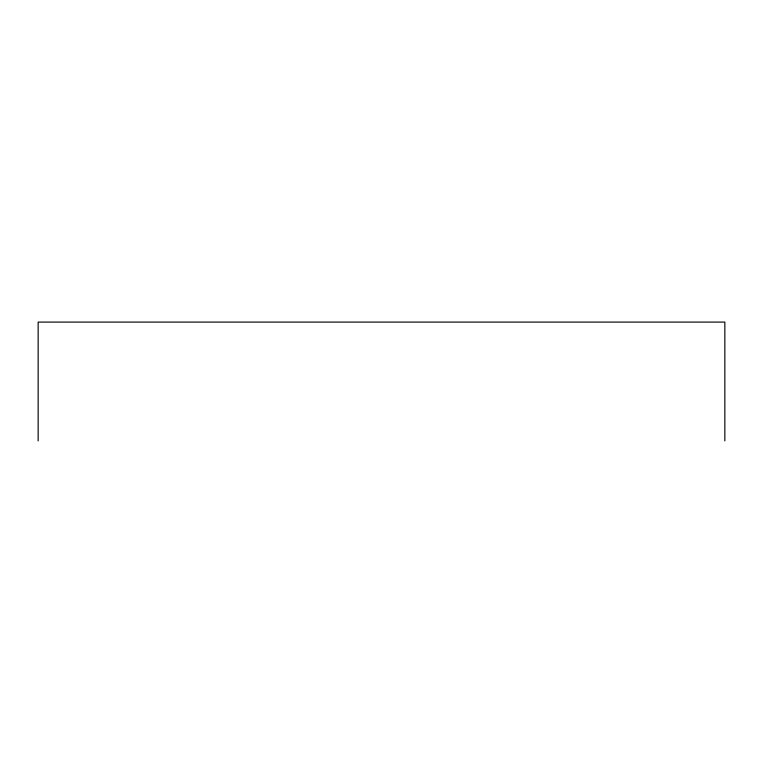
<?xml version="1.0" encoding="UTF-8"?>
<svg xmlns="http://www.w3.org/2000/svg" width="763" height="763" viewBox="0 0 763 763"><rect width="100%" height="100%" fill="white"/><g stroke="black" fill="none" stroke-linecap="round" stroke-linejoin="round"><path stroke-width="1.14" d="M724.85 440.909L724.85 322.091L38.15 322.091L38.15 440.909"/></g></svg>
